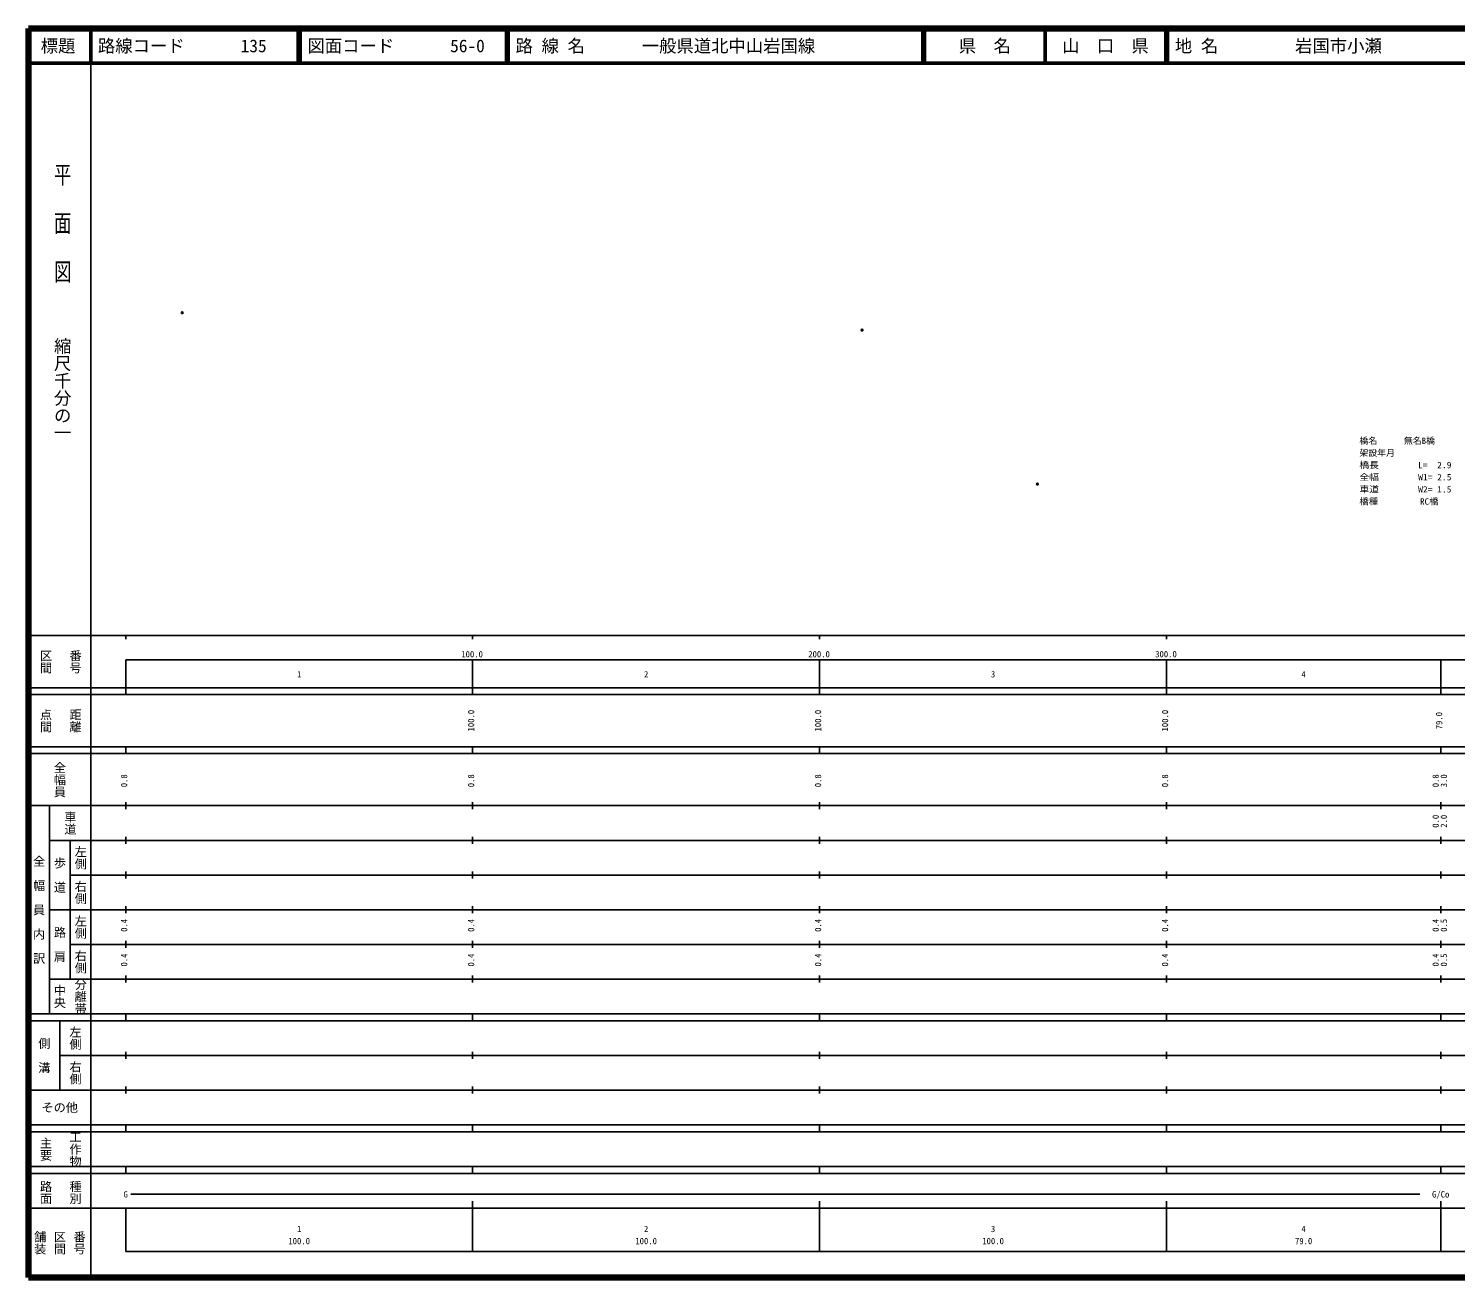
# Model space of a CAD drawing. Units: millimetres on the paper, with parts at other scales. Extents: x 40 to 680, y 20 to 380.
# Drawn here: x 40 to 451.3, y 20 to 380 of the extents above; entities that cross this region are included whole.
import ezdxf
from ezdxf.enums import TextEntityAlignment as Align

# ---------------------------------------------------------------- set-up
doc = ezdxf.new("R2010")
doc.units = ezdxf.units.MM
doc.header["$PDMODE"] = 32
doc.header["$PDSIZE"] = 0.5
for name, color, linetype in [('M-OTRS', 6, 'Continuous'), ('M-STR-HTXT', 7, 'Continuous'), ('M-TTL-TXT', 7, 'Continuous')]:
    doc.layers.add(name, color=color, linetype=linetype)
for name, color, linetype, lineweight in [('M-TTL', 2, 'Continuous', 140), ('M-TTL-BAND', 7, 'Continuous', 25), ('M-TTL-LINE', 7, 'Continuous', 50)]:
    doc.layers.add(name, color=color, linetype=linetype, lineweight=lineweight)
doc.styles.add('@ＭＳ ゴシック', font='')
doc.styles.add('ＭＳ ゴシック', font='')
doc.styles.get('@ＭＳ ゴシック').set_extended_font_data('@MS Gothic')
doc.styles.get('ＭＳ ゴシック').set_extended_font_data('MS Gothic')

msp = doc.modelspace()

# ---------------------------------------------------------------- linework, layer by layer
at = {"layer": 'M-OTRS'}
for p in [(84.29, 298.072), (280.244, 293.066), (330.773, 248.686)]:
    msp.add_point(p, dxfattribs=at)
at = {"layer": 'M-TTL'}
for p, q in [((40, 380), (40, 20)), ((680, 380), (40, 380)), ((40, 20), (680, 20))]:
    msp.add_line(p, q, dxfattribs=at)
at = {"layer": 'M-TTL-BAND'}
for p, q in [((58, 370), (58, 20)), ((40, 205), (579, 205)), ((68, 205), (68, 204)), ((168, 205), (168, 204)), ((268, 205), (268, 204)), ((368, 205), (368, 204)), ((68, 198), (579, 198)), ((68, 198), (68, 188)), ((168, 188), (168, 198)), ((268, 188), (268, 198)), ((368, 188), (368, 198)), ((447, 188), (447, 198)), ((40, 190), (579, 190)), ((40, 188), (579, 188)), ((40, 173), (579, 173)), ((68, 171), (68, 173)), ((168, 171), (168, 173)), ((268, 171), (268, 173)), ((368, 171), (368, 173)), ((447, 171), (447, 173)), ((40, 171), (579, 171)), ((68, 155), (68, 157)), ((168, 155), (168, 157)), ((268, 155), (268, 157)), ((368, 155), (368, 157)), ((447, 155), (447, 157)), ((40, 156), (579, 156)), ((46, 96), (46, 156)), ((46, 146), (579, 146)), ((52, 146), (52, 106)), ((68, 145), (68, 147)), ((168, 145), (168, 147)), ((268, 145), (268, 147)), ((368, 145), (368, 147)), ((447, 145), (447, 147)), ((52, 136), (579, 136)), ((68, 135), (68, 137)), ((168, 135), (168, 137)), ((268, 135), (268, 137)), ((368, 135), (368, 137)), ((447, 135), (447, 137)), ((46, 126), (579, 126)), ((68, 125), (68, 127)), ((168, 125), (168, 127)), ((268, 125), (268, 127)), ((368, 125), (368, 127)), ((447, 125), (447, 127)), ((52, 116), (579, 116)), ((68, 115), (68, 117)), ((168, 115), (168, 117)), ((268, 115), (268, 117)), ((368, 115), (368, 117)), ((447, 115), (447, 117)), ((68, 105), (68, 107)), ((168, 105), (168, 107)), ((268, 105), (268, 107)), ((368, 105), (368, 107)), ((447, 105), (447, 107)), ((46, 106), (579, 106)), ((40, 96), (579, 96)), ((68, 94), (68, 96)), ((168, 94), (168, 96)), ((268, 94), (268, 96)), ((368, 94), (368, 96)), ((447, 94), (447, 96)), ((40, 94), (579, 94)), ((49, 94), (49, 74)), ((49, 84), (579, 84)), ((68, 83), (68, 85)), ((168, 83), (168, 85)), ((268, 83), (268, 85)), ((368, 83), (368, 85)), ((447, 83), (447, 85)), ((68, 73), (68, 75)), ((168, 73), (168, 75)), ((268, 73), (268, 75)), ((368, 73), (368, 75)), ((447, 73), (447, 75)), ((40, 74), (579, 74)), ((40, 64), (579, 64)), ((40, 62), (579, 62)), ((68, 62), (68, 64)), ((168, 62), (168, 64)), ((268, 62), (268, 64)), ((368, 62), (368, 64)), ((447, 62), (447, 64)), ((40, 52), (579, 52)), ((40, 50), (579, 50)), ((68, 50), (68, 52)), ((168, 50), (168, 52)), ((268, 50), (268, 52)), ((368, 50), (368, 52)), ((447, 50), (447, 52)), ((69.5, 44), (441, 44)), ((168, 27.5), (168, 42)), ((268, 27.5), (268, 42)), ((368, 27.5), (368, 42)), ((447, 27.5), (447, 42)), ((40, 40), (579, 40)), ((68, 40), (68, 27.5)), ((68, 27.5), (579, 27.5))]:
    msp.add_line(p, q, dxfattribs=at)
at = {"layer": 'M-TTL-LINE'}
for p, q in [((58, 380), (58, 370)), ((117.75, 380), (117.75, 370)), ((118.25, 380), (118.25, 370)), ((177.75, 380), (177.75, 370)), ((178.25, 380), (178.25, 370)), ((297.75, 380), (297.75, 370)), ((298.25, 380), (298.25, 370)), ((333, 380), (333, 370)), ((367.75, 380), (367.75, 370)), ((368.25, 380), (368.25, 370)), ((40, 370), (680, 370))]:
    msp.add_line(p, q, dxfattribs=at)

# ---------------------------------------------------------------- texts
at = {"layer": 'M-STR-HTXT', "style": 'ＭＳ ゴシック'}
for s, p in [('橋名\u3000\u3000\u3000無名B橋', (423.571, 259.719)), ('架設年月\u3000\u3000', (423.571, 256.219))]:
    msp.add_text(s, height=1.833, dxfattribs=at).set_placement(p, align=Align.BOTTOM_LEFT)
for s, width, p in [('橋長\u3000\u3000\u3000\u3000L=  2.9', 1.1, (423.571, 252.719)), ('全幅\u3000\u3000\u3000\u3000W1= 2.5', 1.1, (423.571, 249.219)), ('車道\u3000\u3000\u3000\u3000W2= 1.5', 1.1, (423.571, 245.719)), ('橋種\u3000\u3000\u3000\u3000 RC橋', 1.05, (423.571, 242.219))]:
    msp.add_text(s, height=1.833, dxfattribs=dict(at, width=width)).set_placement(p, align=Align.BOTTOM_LEFT)
at = {"layer": 'M-TTL-BAND', "style": '@ＭＳ ゴシック', "width": 1.4}
msp.add_text('平  面  図', height=3.666, rotation=270, dxfattribs=at).set_placement((49.777, 306.475), align=Align.MIDDLE_RIGHT)
at = {"layer": 'M-TTL-BAND', "style": '@ＭＳ ゴシック'}
msp.add_text('縮尺千分の一', height=3.666, rotation=270, dxfattribs=at).set_placement((49.777, 261.03), align=Align.MIDDLE_RIGHT)
for s, p in [('区間', (45, 197.5)), ('番号', (53.5, 197.5)), ('点間', (45, 180.5)), ('距離', (53.5, 180.5)), ('全幅員', (49, 163.5)), ('車道', (52, 151)), ('左側', (55, 141)), ('全\u3000幅\u3000員\u3000内\u3000訳', (43, 126)), ('歩\u3000道', (49, 136)), ('右側', (55, 131)), ('左側', (55, 121)), ('路\u3000肩', (49, 116)), ('右側', (55, 111)), ('中央', (49, 101)), ('分離帯', (55, 101)), ('左側', (53.5, 89)), ('側\u3000溝', (44.5, 84)), ('右側', (53.5, 79)), ('工作物', (53.5, 57)), ('主要', (45, 57)), ('路面', (45, 44.5)), ('種別', (53.5, 44.5)), ('舗装', (43.333, 30)), ('区間', (49, 30)), ('番号', (54.667, 30))]:
    msp.add_text(s, height=2.566, rotation=270, dxfattribs=at).set_placement(p, align=Align.MIDDLE_CENTER)
at = {"layer": 'M-TTL-BAND', "style": 'ＭＳ ゴシック'}
for s, p in [('100.0', (167.844, 198.195)), ('200.0', (267.844, 198.195)), ('300.0', (367.844, 198.195)), ('1', (118, 192.405)), ('2', (218, 192.405)), ('3', (318, 192.405)), ('4', (407.5, 192.405)), ('G', (68, 42.5)), ('G/Co', (447, 42.5)), ('1', (118, 32.523)), ('2', (218, 32.523)), ('3', (318, 32.523)), ('4', (407.5, 32.523)), ('100.0', (118, 29.033)), ('100.0', (218, 29.033)), ('100.0', (318, 29.033)), ('79.0', (407.5, 29.033))]:
    msp.add_text(s, height=1.833, dxfattribs=at).set_placement(p, align=Align.BOTTOM_CENTER)
for s, p in [('100.0', (169, 180.5)), ('100.0', (269, 180.5)), ('100.0', (369, 180.5)), ('79.0', (448, 180.5)), ('0.8', (69, 163.174)), ('0.8', (169, 163.174)), ('0.8', (269, 163.174)), ('0.8', (369, 163.174)), ('0.8', (447, 163.174)), ('3.0', (449.37, 163.174)), ('0.0', (447, 151.5)), ('2.0', (449.37, 151.5)), ('0.4', (69, 121.5)), ('0.4', (169, 121.5)), ('0.4', (269, 121.5)), ('0.4', (369, 121.5)), ('0.4', (447, 121.5)), ('0.5', (449.37, 121.5)), ('0.4', (69, 111.5)), ('0.4', (169, 111.5)), ('0.4', (269, 111.5)), ('0.4', (369, 111.5)), ('0.4', (447, 111.5)), ('0.5', (449.37, 111.5))]:
    msp.add_text(s, height=1.833, rotation=90, dxfattribs=at).set_placement(p, align=Align.BOTTOM_CENTER)
msp.add_text('その他', height=2.566, dxfattribs=at).set_placement((49, 69), align=Align.MIDDLE_CENTER)
at = {"layer": 'M-TTL-TXT', "style": 'ＭＳ ゴシック'}
for s, p in [('標題', (48.5, 375)), ('県\u3000名', (315.625, 375)), ('山\u3000口\u3000県', (350.375, 375))]:
    msp.add_text(s, height=3.666, dxfattribs=at).set_placement(p, align=Align.MIDDLE_CENTER)
for s, p in [('路線コード', (60, 375)), ('135', (101.142, 375)), ('図面コード', (120.38, 375)), ('56-0', (161.521, 375)), ('路 線 名', (180.38, 375)), ('一般県道北中山岩国線', (216.734, 375)), ('地 名', (370.38, 375)), ('岩国市小瀬', (405.024, 375))]:
    msp.add_text(s, height=3.666, dxfattribs=at).set_placement(p, align=Align.MIDDLE_LEFT)

doc.saveas('drawing.dxf')
